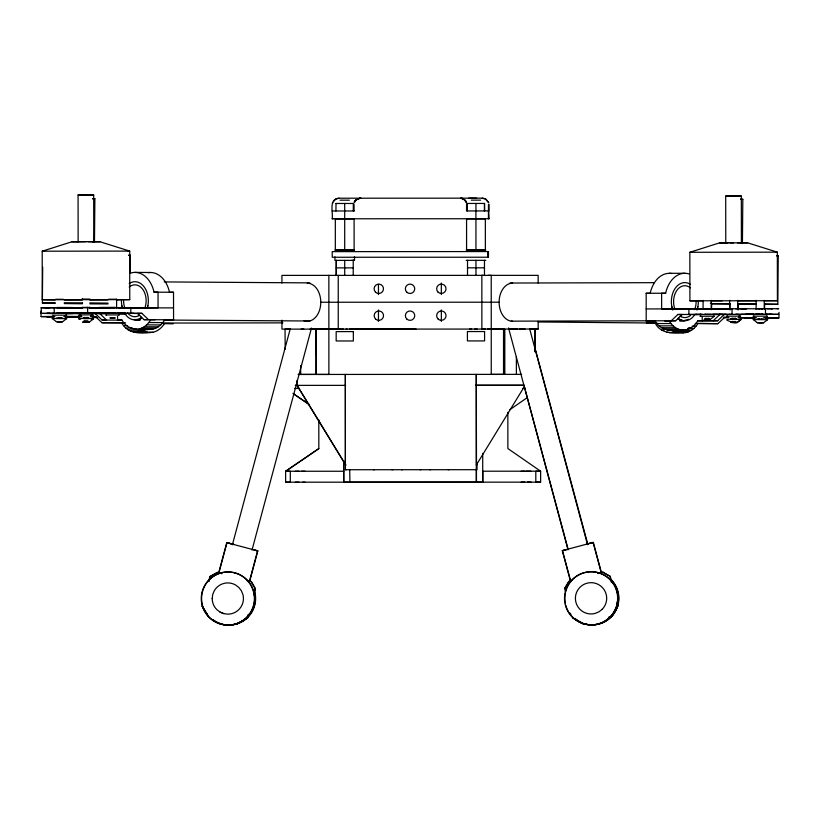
<?xml version="1.0" encoding="UTF-8"?>
<svg xmlns="http://www.w3.org/2000/svg" width="820" height="820" viewBox="0 0 820 820"><rect width="100%" height="100%" fill="white"/><g stroke="black" fill="none" stroke-linecap="round" stroke-linejoin="round"><path stroke-width="1.23" d="M285.175 349.248L285.053 329.097L290.505 329.076M316.182 352.026L316.202 354.732L316.13 329.087L316.141 374.422L328.881 374.453L328.861 275.377M52.992 317.043L41 316.602L41.051 310.975M55.196 303.41L42.373 302.959L42.691 267.207M94.484 241.736L94.874 198.727L92.578 198.645M130.144 273.101L130.298 255.225L128.801 255.092M711.565 309.714L711.627 303.318L710.438 303.308M729.974 309.888L730.005 303.462M732.045 321.419L732.567 322.516M732.496 321.419L732.496 322.475L735.776 322.547L735.765 321.45M733.459 321.43L733.449 322.486C716.639 317.76 736.36 319.585 741.116 319.431L737.047 322.557L730.774 322.465M734.361 321.44L734.351 322.496L736.934 322.557M735.304 322.506L735.314 321.45M738.092 309.96L738.133 303.533M742.428 243.571L742.817 199.291L740.532 199.27L742.817 199.291M764.609 308.904L764.66 303.789M777.821 304.312L764.998 304.179L777.821 304.312L778.252 255.789L776.755 255.768M766.977 317.893L778.949 317.976L779 312.348M123.102 313.496L133.824 313.23M212.185 598.538L212.718 594.49L214.276 590.728A15.621 15.621 0 0 1 235.617 585.008L238.856 587.479L241.336 590.718L242.904 594.479A15.621 15.621 0 0 1 227.806 614.159L223.768 613.626L220.006 612.068L216.767 609.578A15.621 15.621 0 0 1 212.185 598.538M482.221 198.173L485.337 199.004L488.812 202.796L485.891 199.004L482.765 198.163L338.486 198.214C328.543 199.291 333.238 212.4 332.202 218.786L332.817 218.786M208.577 581.503L209.879 576.614L217.454 572.411L209.879 576.614M208.895 581.503L210.207 576.603M220.734 573.375L218.684 572.821L226.771 542.635L231.496 543.845L226.771 542.635M232.388 544.798L290.208 328.953M252.017 550.056L311.487 328.041M253.851 594.838L255.481 588.729L251.299 581.472L247.343 580.509L249.505 581.072L257.582 550.886L255.502 550.333M231.26 543.845L257.818 550.886L249.741 581.072L249.208 580.929M234.407 623.569L236.724 624.194L247.302 618.085L248.286 614.416M253.851 593.618L255.163 588.729L250.971 581.472M236.724 624.194L247.63 618.085L248.614 614.416M147.887 305.645L147.241 307.889L158.065 307.797L158.045 292.166L154.037 292.166A28.433 20.1 -89.6 0 0 130.616 273.07M697.226 308.873L697.881 306.639M359.355 198.419C363.557 197.528 353.071 199.27 354.291 202.837L355.88 200.039L360.318 198.204M565.626 592.204L564.642 588.534L568.824 581.277L572.452 580.304M568.557 582.323L564.642 588.534M609.362 616.947L611.679 616.322L617.788 605.744L617.132 603.294M608.522 617.265L612.007 616.322L618.106 605.744L617.122 602.075M476.328 465.012L524.482 386.363M117.557 316.305L117.567 320.077L121.985 320.036C127.295 330.593 140.333 330.245 150.378 329.363C156.548 329.271 161.684 324.935 164.728 319.861L173.563 319.79L173.522 292.268L154.037 292.166M136.356 329.281C142.506 329.179 147.682 324.863 150.696 319.79L155.123 319.749M646.385 323.039L655.221 323.111C660.397 333.74 673.425 333.678 683.511 332.746C689.651 332.746 694.889 328.523 697.953 323.48L717.838 323.664L724.531 317.453L728.201 317.483M333.627 201.341L335.913 199.055L339.029 198.214M354.947 201.33L355.941 200.039M671.262 320.774L677.884 314.49L702.084 314.449M689.025 273.911A28.433 20.11 89.9 0 0 665.635 293.252L646.17 293.263L646.201 320.825L655.047 320.825C660.336 331.393 673.353 331.239 683.429 330.163C689.569 330.111 694.765 325.837 697.789 320.784L713.256 320.753L719.878 314.46M697.635 320.794L717.674 320.753L724.296 314.46L731.809 314.388M683.429 330.163C677.299 330.111 672.082 325.858 669.058 320.794L664.641 320.794L675.629 320.763L682.301 314.48L677.884 314.49M707.978 319.38L710.294 319.369L714.353 316.243L699.983 316.264L700.946 316.264M62.556 321.727L66.656 318.642L52.275 318.508L56.313 321.665L62.556 321.727L56.416 321.665M89.083 322.25L82.84 322.198L89.083 322.25L93.172 319.164L91.071 319.093M741.136 319.462L737.047 322.557M763.543 322.772L767.643 319.687L753.262 319.554L757.301 322.721L763.543 322.772L760.929 322.752M509.896 409.651L527.291 397.608M318.806 419.85L318.837 448.601L285.627 471.254L285.627 482.191L540.636 482.15L540.636 471.203L507.867 448.56L507.857 412.316M669.489 332.602L672.205 332.346L677.422 330.204L691.444 330.347M141.491 318.385L138.97 319.513L133.711 319.564M688.585 319.308L683.429 320.784L678.263 319.318M116.963 299.864L129.765 299.618L129.703 251.094L100.009 241.756L85.936 241.664L71.883 241.787L42.209 251.207L42.271 299.731L55.094 299.946M702.74 300.817L689.917 300.817L689.845 252.293L719.519 242.874L733.582 242.853M90.487 316.479L95.386 316.469L101.957 322.731L121.831 322.885C126.997 333.535 139.984 333.771 150.132 332.51C156.241 332.592 161.509 328.43 164.584 323.428L173.42 323.603L163.395 323.623M570.894 580.734L570.382 580.878L562.284 550.691L567.009 549.482M566.774 549.482L593.096 542.43L601.193 572.606L599.112 573.159M586.484 544.213L593.332 542.43L601.429 572.616L600.916 572.749M564.57 550.138L562.52 550.691L570.3 579.668M564.365 550.138L567.061 549.482M588.555 543.639L592.798 542.573M597.831 573.498L602.987 572.206L610.234 576.399L611.874 582.507M600.568 572.852L602.987 572.206M562.817 550.548L564.601 550.138M592.563 542.563L593.332 542.43M562.284 550.691L563.053 550.558M600.66 572.749L601.429 572.616M297.045 385.38L345.773 465.073L297.045 385.38L296.973 380.521M316.141 374.422L316.243 329.087L310.021 329.117M463.413 199.014L461.906 198.389L464.704 200.008L466.354 202.806C467.461 199.239 456.709 197.487 462.541 198.389M488.464 204.416L488.464 210.924L466.539 210.935L466.57 204.426M41.215 316.582L54.171 316.366M94.874 198.727L92.588 198.768M128.812 255.338L130.298 255.225M42.373 302.959L55.176 302.734M52.541 316.684L54.397 316.663M66.656 318.642L65.692 318.672M93.172 319.164L92.209 319.195M85.946 241.715L78.136 241.787L78.074 194.975L93.695 194.955L93.757 241.767L87.965 241.715M128.217 251.176L129.703 251.094L42.209 251.207L43.706 251.289M42.271 299.731L129.765 299.618M63.427 299.3L55.575 299.29M89.933 299.064L81.949 299.064L82.492 299.085M52.582 313.353L66.707 313.353L65.743 313.373M79.089 313.117L84.163 313.066M52.582 315.157L66.707 315.157L65.743 315.188M92.968 313.127L87.883 313.066M105.37 313.301L119.494 313.26M93.234 315.321L90.835 315.321M488.474 251.566L487.808 251.596L487.808 257.224L332.233 257.265L332.233 251.637L488.474 251.566L488.474 257.183L487.808 257.224M460.881 198.173L461.732 198.184M84.194 317.401L84.194 318.457L93.162 318.457L92.199 318.488M84.194 318.457L87.914 318.447L87.914 317.391M108.609 299.228L116.46 299.218M79.806 314.911C75.214 314.962 96.873 314.767 92.26 314.952M79.827 315.31L78.863 315.341L80.965 315.3M118.777 314.982C123.4 314.87 101.69 314.901 106.333 315.003M467.513 260.329L467.513 275.325M484.466 260.329L484.476 275.325M336.272 267.873L353.236 267.873M467.492 267.832L484.476 267.822M353.215 275.366L353.225 260.37L354.189 260.37L351.647 260.37M82.615 303.185L82.205 303.215M65.702 316.858L66.666 316.827L64.565 316.756M79.765 319.011L78.802 319.041L80.903 319M332.202 210.976L354.107 210.976M81.354 307.879L82.451 307.869M124.394 307.664L125.245 307.643L106.498 307.674L108.752 307.695M81.334 313.055L85.034 313.025M124.404 313.291L125.255 313.271L120.745 313.506M173.543 307.889L41.031 307.756L47.068 307.92M90.712 313.045L41.041 313.383L53.044 313.599M58.292 307.52L56.805 307.551L73.041 307.572L59.06 307.52M89.605 307.52C92.803 307.315 79.222 307.336 82.43 307.531M58.302 313.148L56.816 313.178L73.041 313.199L66.041 313.25M95.458 313.732L102.1 320.046L106.467 320.005L99.876 313.691L93.008 313.712M720.319 314.439L713.564 314.47M753.375 314.398L746.661 314.367L762.887 314.347L761.401 314.347M63.509 307.848L73.052 307.848L67.619 307.91M118.654 307.9L147.559 307.889M66.369 313.547L73.062 313.476L66.041 313.445M144.074 319.677L148.492 319.636L141.839 313.322L137.422 313.353L144.074 319.677L173.563 319.79M119.751 313.783L126.352 313.722L118.838 313.681M728.057 242.863L725.772 242.863L725.7 196.062L741.331 196.041L741.393 242.843L737.487 242.843M92.978 241.859L100.009 241.756M764.609 300.735L777.411 300.694L777.339 252.17L747.645 242.833L729.933 242.853M689.845 252.293L777.339 252.17M689.917 300.817L722.328 300.735M63.314 307.756C75.286 307.633 31.549 307.746 49.938 307.777M78.607 313.23L71.196 313.342L78.617 313.424M93.46 313.404L100.88 313.301L93.449 313.209M777.145 308.73L778.672 308.72L701.848 308.802M714.107 314.439L712.242 314.429M753.252 314.378L753.969 314.378M767.141 314.357L766.423 314.357M714.353 316.243L713.39 316.243M107.902 299.925L89.81 299.997M82.184 307.592L71.186 307.715L82.195 307.808M89.872 307.797L100.87 307.674L89.862 307.582M59.06 313.137L63.816 313.127M49.938 313.332L46.822 313.373L54.94 313.322M80.903 316.612L79.048 316.674M341.212 329.107L316.13 329.087M343.447 329.107L342.247 329.107M529.556 329.045L535.153 329.045L535.153 351.718M360.974 198.204L359.221 198.214M728.97 308.761L730.097 308.812L729.451 308.771M737.897 308.802L735.601 308.75M694.837 308.832L703.252 308.873L688.892 308.843L688.892 314.47M720.821 308.791L718.832 308.802L726.253 308.802M771.405 308.73L772.501 308.72M705.938 314.419L704.452 314.429L726.264 314.429L718.843 314.429L723.189 314.429M728.98 314.378L730.087 314.378M772.512 314.347L764.773 314.357M694.847 314.46L702.586 314.449M753.969 316.182L753.016 316.182L767.387 316.161L766.423 316.171M509.763 329.045L517.328 329.045M519.275 329.045L525.056 329.035M476.584 198.163L468.681 198.173M332.438 202.847L333.012 202.847M669.345 273.306L684.813 273.275M483.072 275.325L481.852 275.325L481.863 329.076L485.45 329.087M509.907 283.033L654.175 282.674M777.411 300.694L711.801 300.817M737.447 300.786L755.548 300.755M755.866 308.73L759.75 308.72M710.509 308.791L695.934 308.832M713.666 308.802L718.433 308.812M767.264 308.73L772.04 308.72M646.191 308.935L698.978 308.853M723.178 308.791L732.67 308.75M737.518 308.781L746.528 308.771L741.085 308.761M672.287 308.894L688.646 308.863M705.928 308.802L704.441 308.802L720.678 308.781L719.201 308.812M710.192 308.863L730.282 308.822M758.715 308.73L762.887 308.72L761.39 308.72M117.127 313.24L123.769 313.24M701.848 314.429L765.49 314.337L765.48 308.709M758.807 314.347L759.761 314.347M688.667 314.49L696.641 314.48M705.303 314.439L710.755 314.439M713.677 314.419L717.572 314.439M749.798 314.388L753.672 314.367M755.876 314.347L763.789 314.357M695.944 314.46L697.584 314.449M745.339 314.419L752.575 314.409M755.117 314.367L758.336 314.367M769.775 314.357L770.646 314.357M766.7 314.378L778.682 314.347L765.275 314.357M66.328 317.114L73.021 317.084L66 316.971M727.453 316.202L740.634 316.1L738.758 316.192M86.028 318.027C76.711 318.098 95.356 318.006 86.038 318.078M112.555 317.955C103.228 318.027 121.883 317.924 112.555 317.996M732.137 319.123L736.801 319.318L730.558 319.318L732.116 319.318M706.358 319.369L704.052 319.38L710.294 319.369M734.484 319.318C742.418 318.908 724.593 318.99 733.172 319.318L733.172 318.18M705.282 318.324L705.282 319.38L706.614 319.369L706.614 318.314M709.054 318.314L709.054 319.369L707.721 319.38L707.721 318.314M735.55 318.18L735.55 319.318L734.177 319.318L734.177 318.18M759.709 319.298L758.346 319.308L762.057 319.298L760.704 319.298M85.444 321.378L84.081 321.378L87.822 321.419L86.448 321.43M58.937 321.676L57.584 321.676L61.285 321.717L59.932 321.717M679.606 320.784L682.148 320.784M646.201 320.825L675.629 320.763M85.454 322.198L84.091 322.209L87.832 322.25L86.459 322.25M511.239 321.153L655.518 320.794M679.77 320.733L684.884 320.722M101.957 322.731L124.507 322.69M121.831 322.885L125.655 322.885M161.56 323.07L282.849 322.865M656.953 323.551L670.965 323.531M123.728 325.663L127.541 325.653M659.126 325.878L673.138 325.858M125.87 328.031L132.235 328.01M661.504 327.733L675.516 327.713M688.8 327.703L691.342 327.703M303.83 329.117L301.196 329.117M347.249 329.107L346.04 329.107M128.238 329.937L142.249 329.896L147.426 332.182L150.132 332.51M470.68 329.076L470.065 329.076L471.664 329.076M487.572 329.076L538.176 329.025L538.176 321.358M664.056 329.087L678.068 329.066M666.711 329.906L680.723 329.886M130.769 331.341L144.781 331.311M133.414 332.213L147.426 332.182M149.025 332.295L152.848 332.284M373.448 469.757L374.289 469.768M391.878 469.737L392.729 469.757M401.564 469.737L402.415 469.747M420.004 469.716L420.844 469.737M429.762 469.716L430.541 469.737M448.191 469.706L448.97 469.727M295.395 471.254L298.931 471.244M305.06 471.244L301.534 471.254M521.243 471.203L524.79 471.203M530.909 471.192L526.061 471.192M295.405 482.191L298.931 482.18M305.06 482.201L302.744 482.191M340.034 200.183L349.402 200.183M471.274 200.152L480.653 200.141M335.933 203.483L353.297 203.473L353.307 210.976M467.174 203.452L484.548 203.452L484.548 210.945M488.638 210.955L489.058 218.745L332.202 218.786M335.329 218.93L354.117 218.93M466.57 218.899L485.337 218.899M726.551 242.874L719.519 242.874M740.603 242.833L747.645 242.833M334.939 250.059L354.527 250.059M466.18 250.018L485.768 250.028M466.19 260.329L485.778 260.329M82.256 300.007L64.155 299.987M320.774 302.242L499.103 302.201A19.065 13.479 90 0 1 512.582 283.136M710.079 308.812L710.95 308.812M86.028 313.066L141.839 313.322M105.083 313.394L99.025 313.445L105.729 313.496M79.417 313.66L65.969 313.65M738.359 314.367L735.53 314.378L740.634 314.419M719.212 314.439L719.847 314.439M748.147 314.378L746.764 314.398M698.989 314.48L701.09 314.47M694.663 314.501L700.946 314.501M78.576 316.797L71.155 316.868L78.576 317.073M93.418 317.207L96.493 317.217M713.256 320.753L717.674 320.753M349.443 329.107L416.017 329.087M474.739 329.076L477.086 329.076M535.634 329.025L538.176 329.025M298.326 374.422L316.264 374.402M298.244 374.453L521.653 374.361M476.522 385.256L524.175 385.246M295.251 385.369L345.63 385.359M475.436 385.287L523.877 385.277M294.493 388.454L299.546 388.454M522.637 388.393L525.189 388.393M345.404 465.053L345.353 374.412L345.394 469.737L477.035 469.696L477.025 462.459M285.627 471.254L290.3 471.244L290.3 482.18L285.627 482.191M343.652 460.604L343.764 482.18L343.754 471.244L285.678 471.254L318.837 448.601M343.662 482.17L482.816 482.15L482.816 471.203L540.554 471.203L535.808 471.192L535.808 482.129L540.636 482.15M521.171 482.15L524.79 482.139M527.362 482.129L531.032 482.139M489.058 218.745L488.443 218.735L488.443 210.924M488.484 275.325L491.231 275.335L491.252 374.412L503.531 374.391L503.531 329.056L281.936 329.127L281.936 320.169M173.522 292.268L169.514 292.258A28.433 20.1 -89.6 0 0 148.184 272.67M106.026 307.777L99.025 307.818L108.558 307.787M747.04 317.709L756.47 317.77M747.03 317.678L747.317 317.688M735.55 319.318L735.048 318.18M709.054 319.369L708.5 318.314M705.282 319.38L705.835 318.324M776.765 255.789L778.252 255.789M122.118 307.613L123.758 307.623M727.022 317.535L728.857 317.514M741.136 317.627L739.025 317.606M767.407 317.873L766.69 317.863M49.907 316.622L46.781 316.653L54.909 316.674M767.643 319.687L766.679 319.677M757.301 322.721L759.925 322.742M725.7 196.062L741.331 196.041M77.951 241.869L71.883 241.787M64.237 302.744L82.328 302.846M108.004 303.964L89.903 303.861M64.698 316.377L81.856 316.479M134.828 272.394L150.306 272.496M164.236 281.916L309.888 282.88M665.635 293.252L661.627 293.232L661.648 308.894L672.492 308.894L671.826 306.659M646.17 293.263L650.178 293.293A28.433 20.11 89.9 0 1 671.467 273.47M133.814 313.465L137.565 313.496M118.849 313.435L125.101 313.476M772.788 317.924L772.317 317.914M99.876 313.691L104.929 313.722M113.057 317.965L114.431 317.965L110.69 317.986L112.053 317.986M136.345 319.902L140.169 319.923M134.9 319.841L140.005 319.872M164.287 320.036L309.939 320.999M102.1 320.046L122.159 320.169M148.799 322.537L162.821 322.619M146.636 324.874L160.659 324.966M144.258 326.76L158.28 326.842M141.716 328.133L155.749 328.215M133.65 329.035L136.202 329.045M139.072 328.984L153.094 329.066M712.191 303.707L730.282 303.861L712.221 303.759M737.867 303.994L755.958 304.148M89.626 307.859L90.723 307.869M765.039 317.842L771.692 317.914L770.041 317.893M723.455 317.473L726.53 317.504M740.962 317.668L754.051 317.781L750.064 317.709M744.457 317.678L748.793 317.709L741.372 317.637M740.152 319.421L740.89 319.462L739.005 319.41M759.617 322.731L761.237 322.752M92.639 317.545L97.652 317.586M736.114 322.516L736.626 322.557M737.836 303.933L755.937 304.097M89.882 302.908L107.984 303.133M82.359 303.789L64.257 303.574M765.552 317.853L778.733 317.976M726.54 317.514L723.466 317.494L727.34 317.545M755.23 317.74L738.061 317.586M763.43 317.822L765.757 317.842M755.374 319.574L753.262 319.554M732.342 322.475L735.478 322.537M758.869 322.731L761.985 322.762M695.278 323.439L717.838 323.664M79.027 317.422L65.918 317.258M538.115 321.963L656.943 323.059M87.832 318.334L79.027 318.355M692.203 326.165L696.026 326.206M85.946 321.368C95.274 321.532 76.619 321.266 85.946 321.43M687.467 328.451L693.833 328.512M661.607 330.081L664.159 330.101M674.86 331.536L688.882 331.68M666.783 332.305L669.335 332.325M672.205 332.346L686.227 332.489M66 316.674L73.011 316.684L63.786 316.489M602.659 572.206L610.234 576.399M92.711 241.736L93.757 241.767M93.408 316.93L96.483 316.981M91.071 316.704L93.172 316.776M53.238 318.56L52.275 318.508M93.695 194.955L78.074 194.975M345.394 469.737L346.122 469.778M343.723 471.233L343.672 461.035M349.914 482.16L349.72 469.46M148.574 329.199L150.378 329.363M681.707 332.541L683.511 332.746M297.619 385.707L295.784 385.318M227.54 542.778L227.007 542.635L218.93 572.821L219.463 572.965L218.684 572.821M233.382 544.336L232.818 544.255L233.372 544.336M489.058 210.955L489.027 204.416M233.679 544.408L227.284 542.778M217.136 572.422L221.974 573.713M234.725 623.569L237.052 624.194M253.093 549.677L257.306 550.743M257.07 550.743L257.818 550.886M248.983 580.929L249.505 581.072M220.006 612.068L223.768 613.626M293.97 394.123L309.509 404.742L292.914 393.415M464.714 200.008L465.698 201.3M205.4 611.249L202.027 605.97L208.454 616.537L206.63 613.37M121.862 305.88L122.518 308.115A19.065 13.468 -89.6 0 1 121.401 300.889M609.916 576.388L611.556 582.507M535.122 348.5L587.878 544.521M529.669 328.861L587.509 544.634M524.482 387.06L567.942 548.559M508.533 327.918L568.014 549.861M764.24 300.305L764.25 309.253M756.112 300.315L756.122 309.263M737.713 300.315L737.744 309.304M732.311 318.18L732.311 319.318L731.809 318.18M732.045 308.75L732.045 314.378M729.595 300.335L729.615 309.324M711.207 300.376L711.217 309.324M703.078 300.386L703.099 309.335M702.207 317.012L702.217 320.774M538.166 283.023L538.156 275.356L281.926 275.387L281.926 283.064M535.05 329.045L535.06 351.718M516.374 356.761L516.385 374.391M485.337 218.766L485.368 250.141L466.58 250.151L466.57 218.776M484.466 203.452L484.466 210.945M482.724 453.357L482.713 482.139M476.84 462.459L476.84 465.012M476.481 465.012L476.276 374.371L476.276 482.119M476.461 469.45L476.461 482.139M475.918 210.924L475.918 218.745M475.938 203.452L475.948 210.945M475.948 218.899L475.948 250.141M475.959 260.329L475.969 275.325M467.256 203.452L467.256 210.955M441.334 283.023L441.334 294.534M441.344 309.898L441.344 321.409M378.45 284.314L378.461 294.554M378.461 309.909L378.461 321.43M354.527 256.855L354.527 260.37L334.939 260.37L334.939 256.855M354.076 204.457L354.045 210.976M354.096 218.796L354.127 250.172L335.329 250.182L335.329 218.807M344.697 203.473L344.707 250.182M344.718 260.37L344.718 275.377M338.229 275.366L338.25 329.117M336.015 203.483L335.933 210.976M300.663 365.607L300.673 374.422M130.81 307.623L130.821 313.25M116.594 299.218L116.604 308.166M87.627 307.356L87.637 312.984M87.463 317.401L87.463 318.467M86.5 317.381L86.5 318.437M85.598 317.412L85.598 318.467M84.644 317.391L84.644 318.447M54.202 307.5L54.212 313.127M41.246 307.766L41.256 313.394M610.767 579.535A26.558 26.558 0 0 1 578.715 621.334M576.768 620.094A26.558 26.558 0 0 1 574.912 618.669M570.925 614.498A26.558 26.558 0 0 1 569.592 612.601M611.095 579.535A26.558 26.558 0 0 1 585.459 623.979M582.169 622.872A26.558 26.558 0 0 1 579.053 621.334M577.095 620.094A26.558 26.558 0 0 1 575.25 618.669M565.739 591.456A26.558 26.558 0 0 1 604.34 575.127A26.558 26.558 0 0 1 610.726 616.548A26.558 26.558 0 0 1 568.998 612.601M568.403 611.617A26.558 26.558 0 0 1 565.749 605.211M565.246 602.946A26.558 26.558 0 0 1 565.246 593.711M254.384 591.65A26.558 26.558 0 0 1 247.517 617.306M245.815 618.874A26.558 26.558 0 0 1 212.564 619.612M206.978 613.77A26.558 26.558 0 0 1 205.738 611.822M254.723 591.65A26.558 26.558 0 0 1 216.798 622.093M215.793 621.539A26.558 26.558 0 0 1 212.903 619.612M222.384 572.606A26.558 26.558 0 0 1 253.595 606.134A26.558 26.558 0 0 1 209.1 617.04A26.558 26.558 0 0 1 221.267 572.883M129.222 287.031A15.939 11.265 -89.6 0 1 142.567 289.081A15.939 11.265 -89.6 0 1 144.986 307.746M139.656 315.177A15.939 11.265 -89.6 0 1 127.643 313.045M124.783 307.92A15.939 11.265 -89.6 0 1 123.605 300.878M129.16 283.556A19.065 13.468 -89.6 0 1 144.176 286.928A19.065 13.468 -89.6 0 1 147.333 307.961M141.635 317.227A19.065 13.468 -89.6 0 1 124.199 312.481M690.512 315.454A15.939 11.275 89.9 0 1 680.108 316.11M675.096 309.632A15.939 11.275 89.9 0 1 676.859 290.393A15.939 11.275 89.9 0 1 690.471 287.851M696.129 301.657A15.939 11.275 89.9 0 1 694.622 309.622M694.407 315.136A19.065 13.479 89.9 0 1 678.13 318.17M672.769 310.103A19.065 13.479 89.9 0 1 675.188 288.332A19.065 13.479 89.9 0 1 690.522 284.386M698.332 301.647A19.065 13.479 89.9 0 1 696.959 310.093M512.582 321.266A19.065 13.479 90 0 1 499.103 302.201M307.295 283.187A19.065 13.479 90 0 1 320.661 304.732A19.065 13.479 90 0 1 303.82 320.661M602.116 609.373L598.887 611.853L595.115 613.422A15.641 15.641 0 0 1 575.466 596.96A15.641 15.641 0 0 1 597.657 584.137A15.641 15.641 0 0 1 602.116 609.373M115.241 307.479L99.005 307.541L115.241 307.479M115.241 313.096L99.015 313.168L115.241 313.096M56.508 318.283L62.648 318.283L56.508 318.283M83.035 318.457L89.175 318.447L83.035 318.457M504.597 374.391L504.597 329.056L504.597 374.391M58.158 318.283L61.397 318.283L58.158 318.283M84.675 318.047L87.883 318.047L84.675 318.047M336.272 260.381L336.251 275.377L336.272 260.381M713.205 308.812L712.354 308.812L713.205 308.812M700.218 314.449L700.946 314.46L700.218 314.449M748.527 314.388L741.106 314.409L748.527 314.388M726.735 316.202L727.473 316.12L726.735 316.202M757.188 319.308L759.392 319.308L757.188 319.308M763.328 319.298L761.011 319.298L763.328 319.298M353.338 331.598L336.169 331.608L336.179 340.976L353.338 340.976L353.338 331.598M484.579 331.546L467.42 331.557L467.42 340.925L484.589 340.925L484.579 331.546M753.529 317.75L754.246 317.76L753.529 317.75M572.842 617.89L583.42 623.989L572.842 617.89M572.288 617.111A26.558 26.558 0 0 0 616.722 605.191A26.558 26.558 0 0 0 584.188 572.668A26.558 26.558 0 0 0 572.288 617.111M209.038 617.316A26.558 26.558 0 0 0 253.472 605.396A26.558 26.558 0 0 0 220.928 572.883A26.558 26.558 0 0 0 209.038 617.316M375.539 318.98A4.684 4.684 0 0 0 383.381 316.879A4.684 4.684 0 0 0 377.641 311.139A4.684 4.684 0 0 0 375.539 318.98M406.74 318.98A4.684 4.684 0 0 0 414.582 316.879A4.684 4.684 0 0 0 408.842 311.139A4.684 4.684 0 0 0 406.74 318.98M438.034 318.97A4.684 4.684 0 0 0 445.875 316.868A4.684 4.684 0 0 0 440.135 311.128A4.684 4.684 0 0 0 438.034 318.97M375.488 292.115A4.684 4.684 0 0 0 383.329 290.003A4.684 4.684 0 0 0 377.579 284.263A4.684 4.684 0 0 0 375.488 292.115M406.73 292.104A4.684 4.684 0 0 0 414.571 289.993A4.684 4.684 0 0 0 408.832 284.263A4.684 4.684 0 0 0 406.73 292.104M438.023 292.094A4.684 4.684 0 0 0 445.865 289.993A4.684 4.684 0 0 0 440.125 284.253A4.684 4.684 0 0 0 438.023 292.094"/></g></svg>
